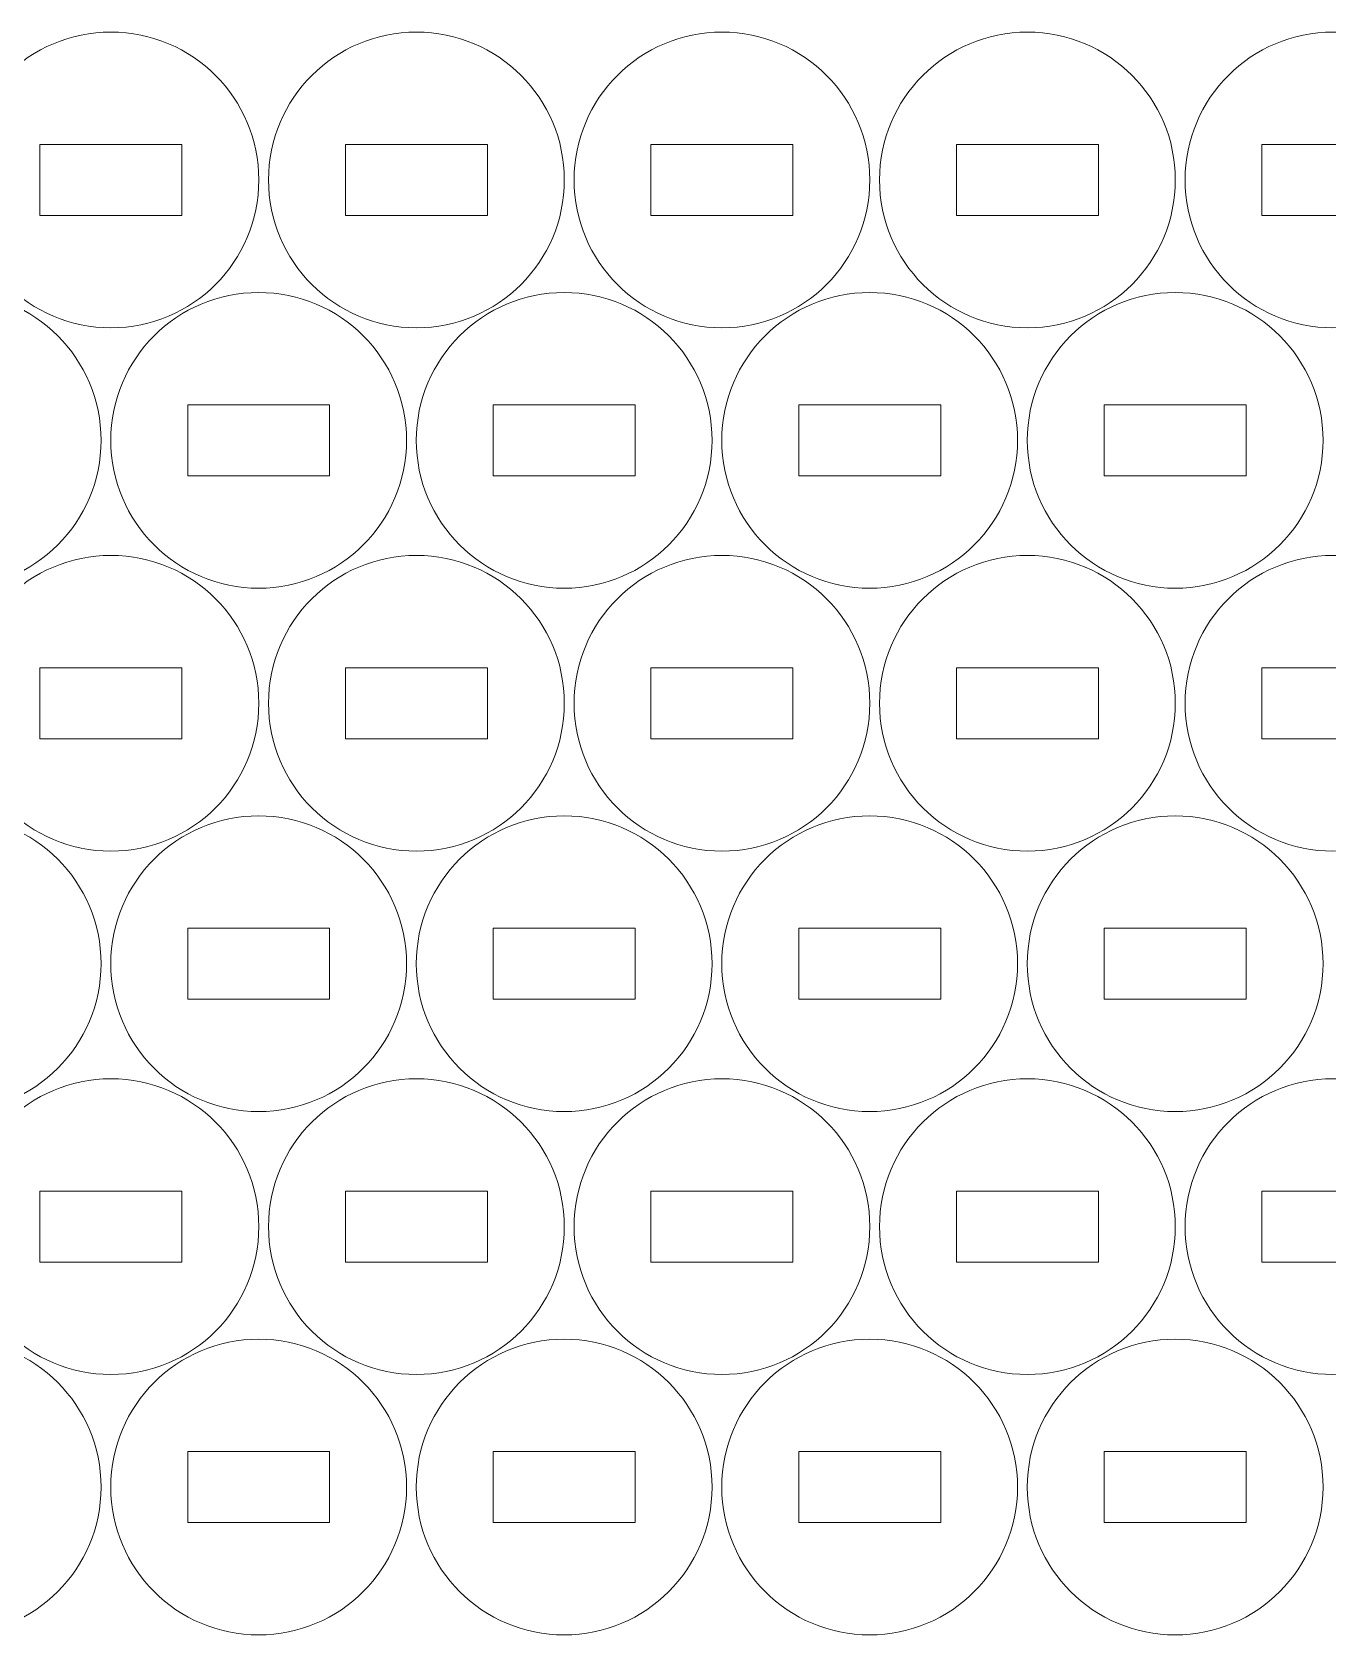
# Model space of a CAD drawing. Header units: millimetres. Extents: x -464 to 464, y -220 to 220.
# Drawn here: x -228.6 to -173.9, y -219.9 to -152.1 of the extents above; entities that cross this region are included whole.
import ezdxf

# ---------------------------------------------------------------- set-up
doc = ezdxf.new("R2010")
doc.units = ezdxf.units.MM
doc.header["$MEASUREMENT"] = 0
doc.layers.add('Camada 1', color=7, linetype='Continuous')

msp = doc.modelspace()

# ---------------------------------------------------------------- linework, layer by layer
at = {"layer": 'Camada 1', "lineweight": 20}
for points in [[(-225.3026, -152.1261), (-221.8509, -152.1261), (-219.0526, -154.9244), (-219.0526, -158.3761), (-219.0526, -158.3761), (-219.0526, -161.8278), (-221.8509, -164.6261), (-225.3026, -164.6261), (-225.3026, -164.6261), (-228.7543, -164.6261), (-231.5526, -161.8278), (-231.5526, -158.3761), (-231.5526, -158.3761), (-231.5526, -154.9244), (-228.7543, -152.1261), (-225.3026, -152.1261)], [(-212.3909, -152.1261), (-208.9392, -152.1261), (-206.1409, -154.9244), (-206.1409, -158.3761), (-206.1409, -158.3761), (-206.1409, -161.8278), (-208.9392, -164.6261), (-212.3909, -164.6261), (-212.3909, -164.6261), (-215.8426, -164.6261), (-218.6409, -161.8278), (-218.6409, -158.3761), (-218.6409, -158.3761), (-218.6409, -154.9244), (-215.8426, -152.1261), (-212.3909, -152.1261)], [(-199.4792, -152.1261), (-196.0275, -152.1261), (-193.2292, -154.9244), (-193.2292, -158.3761), (-193.2292, -158.3761), (-193.2292, -161.8278), (-196.0275, -164.6261), (-199.4792, -164.6261), (-199.4792, -164.6261), (-202.9309, -164.6261), (-205.7292, -161.8278), (-205.7292, -158.3761), (-205.7292, -158.3761), (-205.7292, -154.9244), (-202.9309, -152.1261), (-199.4792, -152.1261)], [(-186.5675, -152.1261), (-183.1158, -152.1261), (-180.3175, -154.9244), (-180.3175, -158.3761), (-180.3175, -158.3761), (-180.3175, -161.8278), (-183.1158, -164.6261), (-186.5675, -164.6261), (-186.5675, -164.6261), (-190.0192, -164.6261), (-192.8175, -161.8278), (-192.8175, -158.3761), (-192.8175, -158.3761), (-192.8175, -154.9244), (-190.0192, -152.1261), (-186.5675, -152.1261)], [(-173.6558, -152.1261), (-170.2041, -152.1261), (-167.4058, -154.9244), (-167.4058, -158.3761), (-167.4058, -158.3761), (-167.4058, -161.8278), (-170.2041, -164.6261), (-173.6558, -164.6261), (-173.6558, -164.6261), (-177.1075, -164.6261), (-179.9058, -161.8278), (-179.9058, -158.3761), (-179.9058, -158.3761), (-179.9058, -154.9244), (-177.1075, -152.1261), (-173.6558, -152.1261)], [(-228.3026, -156.8761), (-228.3026, -156.8761), (-222.3026, -156.8761), (-222.3026, -156.8761), (-222.3026, -156.8761), (-222.3026, -156.8761), (-222.3026, -159.8761), (-222.3026, -159.8761), (-222.3026, -159.8761), (-222.3026, -159.8761), (-228.3026, -159.8761), (-228.3026, -159.8761), (-228.3026, -159.8761), (-228.3026, -159.8761), (-228.3026, -156.8761), (-228.3026, -156.8761)], [(-215.3909, -156.8761), (-215.3909, -156.8761), (-209.3909, -156.8761), (-209.3909, -156.8761), (-209.3909, -156.8761), (-209.3909, -156.8761), (-209.3909, -159.8761), (-209.3909, -159.8761), (-209.3909, -159.8761), (-209.3909, -159.8761), (-215.3909, -159.8761), (-215.3909, -159.8761), (-215.3909, -159.8761), (-215.3909, -159.8761), (-215.3909, -156.8761), (-215.3909, -156.8761)], [(-202.4792, -156.8761), (-202.4792, -156.8761), (-196.4792, -156.8761), (-196.4792, -156.8761), (-196.4792, -156.8761), (-196.4792, -156.8761), (-196.4792, -159.8761), (-196.4792, -159.8761), (-196.4792, -159.8761), (-196.4792, -159.8761), (-202.4792, -159.8761), (-202.4792, -159.8761), (-202.4792, -159.8761), (-202.4792, -159.8761), (-202.4792, -156.8761), (-202.4792, -156.8761)], [(-189.5675, -156.8761), (-189.5675, -156.8761), (-183.5675, -156.8761), (-183.5675, -156.8761), (-183.5675, -156.8761), (-183.5675, -156.8761), (-183.5675, -159.8761), (-183.5675, -159.8761), (-183.5675, -159.8761), (-183.5675, -159.8761), (-189.5675, -159.8761), (-189.5675, -159.8761), (-189.5675, -159.8761), (-189.5675, -159.8761), (-189.5675, -156.8761), (-189.5675, -156.8761)], [(-176.6558, -156.8761), (-176.6558, -156.8761), (-170.6558, -156.8761), (-170.6558, -156.8761), (-170.6558, -156.8761), (-170.6558, -156.8761), (-170.6558, -159.8761), (-170.6558, -159.8761), (-170.6558, -159.8761), (-170.6558, -159.8761), (-176.6558, -159.8761), (-176.6558, -159.8761), (-176.6558, -159.8761), (-176.6558, -159.8761), (-176.6558, -156.8761), (-176.6558, -156.8761)], [(-231.9702, -163.1328), (-228.5185, -163.1328), (-225.7202, -165.9311), (-225.7202, -169.3828), (-225.7202, -169.3828), (-225.7202, -172.8345), (-228.5185, -175.6328), (-231.9702, -175.6328), (-231.9702, -175.6328), (-235.4219, -175.6328), (-238.2202, -172.8345), (-238.2202, -169.3828), (-238.2202, -169.3828), (-238.2202, -165.9311), (-235.4219, -163.1328), (-231.9702, -163.1328)], [(-219.0585, -163.1328), (-215.6068, -163.1328), (-212.8085, -165.9311), (-212.8085, -169.3828), (-212.8085, -169.3828), (-212.8085, -172.8345), (-215.6068, -175.6328), (-219.0585, -175.6328), (-219.0585, -175.6328), (-222.5102, -175.6328), (-225.3085, -172.8345), (-225.3085, -169.3828), (-225.3085, -169.3828), (-225.3085, -165.9311), (-222.5102, -163.1328), (-219.0585, -163.1328)], [(-206.1468, -163.1328), (-202.6951, -163.1328), (-199.8968, -165.9311), (-199.8968, -169.3828), (-199.8968, -169.3828), (-199.8968, -172.8345), (-202.6951, -175.6328), (-206.1468, -175.6328), (-206.1468, -175.6328), (-209.5985, -175.6328), (-212.3968, -172.8345), (-212.3968, -169.3828), (-212.3968, -169.3828), (-212.3968, -165.9311), (-209.5985, -163.1328), (-206.1468, -163.1328)], [(-193.2351, -163.1328), (-189.7834, -163.1328), (-186.9851, -165.9311), (-186.9851, -169.3828), (-186.9851, -169.3828), (-186.9851, -172.8345), (-189.7834, -175.6328), (-193.2351, -175.6328), (-193.2351, -175.6328), (-196.6868, -175.6328), (-199.4851, -172.8345), (-199.4851, -169.3828), (-199.4851, -169.3828), (-199.4851, -165.9311), (-196.6868, -163.1328), (-193.2351, -163.1328)], [(-180.3234, -163.1328), (-176.8717, -163.1328), (-174.0734, -165.9311), (-174.0734, -169.3828), (-174.0734, -169.3828), (-174.0734, -172.8345), (-176.8717, -175.6328), (-180.3234, -175.6328), (-180.3234, -175.6328), (-183.7751, -175.6328), (-186.5734, -172.8345), (-186.5734, -169.3828), (-186.5734, -169.3828), (-186.5734, -165.9311), (-183.7751, -163.1328), (-180.3234, -163.1328)], [(-222.0585, -167.8828), (-222.0585, -167.8828), (-216.0585, -167.8828), (-216.0585, -167.8828), (-216.0585, -167.8828), (-216.0585, -167.8828), (-216.0585, -170.8828), (-216.0585, -170.8828), (-216.0585, -170.8828), (-216.0585, -170.8828), (-222.0585, -170.8828), (-222.0585, -170.8828), (-222.0585, -170.8828), (-222.0585, -170.8828), (-222.0585, -167.8828), (-222.0585, -167.8828)], [(-209.1468, -167.8828), (-209.1468, -167.8828), (-203.1468, -167.8828), (-203.1468, -167.8828), (-203.1468, -167.8828), (-203.1468, -167.8828), (-203.1468, -170.8828), (-203.1468, -170.8828), (-203.1468, -170.8828), (-203.1468, -170.8828), (-209.1468, -170.8828), (-209.1468, -170.8828), (-209.1468, -170.8828), (-209.1468, -170.8828), (-209.1468, -167.8828), (-209.1468, -167.8828)], [(-196.2351, -167.8828), (-196.2351, -167.8828), (-190.2351, -167.8828), (-190.2351, -167.8828), (-190.2351, -167.8828), (-190.2351, -167.8828), (-190.2351, -170.8828), (-190.2351, -170.8828), (-190.2351, -170.8828), (-190.2351, -170.8828), (-196.2351, -170.8828), (-196.2351, -170.8828), (-196.2351, -170.8828), (-196.2351, -170.8828), (-196.2351, -167.8828), (-196.2351, -167.8828)], [(-183.3234, -167.8828), (-183.3234, -167.8828), (-177.3234, -167.8828), (-177.3234, -167.8828), (-177.3234, -167.8828), (-177.3234, -167.8828), (-177.3234, -170.8828), (-177.3234, -170.8828), (-177.3234, -170.8828), (-177.3234, -170.8828), (-183.3234, -170.8828), (-183.3234, -170.8828), (-183.3234, -170.8828), (-183.3234, -170.8828), (-183.3234, -167.8828), (-183.3234, -167.8828)], [(-225.3026, -174.2453), (-221.8509, -174.2453), (-219.0526, -177.0436), (-219.0526, -180.4953), (-219.0526, -180.4953), (-219.0526, -183.947), (-221.8509, -186.7453), (-225.3026, -186.7453), (-225.3026, -186.7453), (-228.7543, -186.7453), (-231.5526, -183.947), (-231.5526, -180.4953), (-231.5526, -180.4953), (-231.5526, -177.0436), (-228.7543, -174.2453), (-225.3026, -174.2453)], [(-212.3909, -174.2453), (-208.9392, -174.2453), (-206.1409, -177.0436), (-206.1409, -180.4953), (-206.1409, -180.4953), (-206.1409, -183.947), (-208.9392, -186.7453), (-212.3909, -186.7453), (-212.3909, -186.7453), (-215.8426, -186.7453), (-218.6409, -183.947), (-218.6409, -180.4953), (-218.6409, -180.4953), (-218.6409, -177.0436), (-215.8426, -174.2453), (-212.3909, -174.2453)], [(-199.4792, -174.2453), (-196.0275, -174.2453), (-193.2292, -177.0436), (-193.2292, -180.4953), (-193.2292, -180.4953), (-193.2292, -183.947), (-196.0275, -186.7453), (-199.4792, -186.7453), (-199.4792, -186.7453), (-202.9309, -186.7453), (-205.7292, -183.947), (-205.7292, -180.4953), (-205.7292, -180.4953), (-205.7292, -177.0436), (-202.9309, -174.2453), (-199.4792, -174.2453)], [(-186.5675, -174.2453), (-183.1158, -174.2453), (-180.3175, -177.0436), (-180.3175, -180.4953), (-180.3175, -180.4953), (-180.3175, -183.947), (-183.1158, -186.7453), (-186.5675, -186.7453), (-186.5675, -186.7453), (-190.0192, -186.7453), (-192.8175, -183.947), (-192.8175, -180.4953), (-192.8175, -180.4953), (-192.8175, -177.0436), (-190.0192, -174.2453), (-186.5675, -174.2453)], [(-173.6558, -174.2453), (-170.2041, -174.2453), (-167.4058, -177.0436), (-167.4058, -180.4953), (-167.4058, -180.4953), (-167.4058, -183.947), (-170.2041, -186.7453), (-173.6558, -186.7453), (-173.6558, -186.7453), (-177.1075, -186.7453), (-179.9058, -183.947), (-179.9058, -180.4953), (-179.9058, -180.4953), (-179.9058, -177.0436), (-177.1075, -174.2453), (-173.6558, -174.2453)], [(-228.3026, -178.9953), (-228.3026, -178.9953), (-222.3026, -178.9953), (-222.3026, -178.9953), (-222.3026, -178.9953), (-222.3026, -178.9953), (-222.3026, -181.9953), (-222.3026, -181.9953), (-222.3026, -181.9953), (-222.3026, -181.9953), (-228.3026, -181.9953), (-228.3026, -181.9953), (-228.3026, -181.9953), (-228.3026, -181.9953), (-228.3026, -178.9953), (-228.3026, -178.9953)], [(-215.3909, -178.9953), (-215.3909, -178.9953), (-209.3909, -178.9953), (-209.3909, -178.9953), (-209.3909, -178.9953), (-209.3909, -178.9953), (-209.3909, -181.9953), (-209.3909, -181.9953), (-209.3909, -181.9953), (-209.3909, -181.9953), (-215.3909, -181.9953), (-215.3909, -181.9953), (-215.3909, -181.9953), (-215.3909, -181.9953), (-215.3909, -178.9953), (-215.3909, -178.9953)], [(-202.4792, -178.9953), (-202.4792, -178.9953), (-196.4792, -178.9953), (-196.4792, -178.9953), (-196.4792, -178.9953), (-196.4792, -178.9953), (-196.4792, -181.9953), (-196.4792, -181.9953), (-196.4792, -181.9953), (-196.4792, -181.9953), (-202.4792, -181.9953), (-202.4792, -181.9953), (-202.4792, -181.9953), (-202.4792, -181.9953), (-202.4792, -178.9953), (-202.4792, -178.9953)], [(-189.5675, -178.9953), (-189.5675, -178.9953), (-183.5675, -178.9953), (-183.5675, -178.9953), (-183.5675, -178.9953), (-183.5675, -178.9953), (-183.5675, -181.9953), (-183.5675, -181.9953), (-183.5675, -181.9953), (-183.5675, -181.9953), (-189.5675, -181.9953), (-189.5675, -181.9953), (-189.5675, -181.9953), (-189.5675, -181.9953), (-189.5675, -178.9953), (-189.5675, -178.9953)], [(-176.6558, -178.9953), (-176.6558, -178.9953), (-170.6558, -178.9953), (-170.6558, -178.9953), (-170.6558, -178.9953), (-170.6558, -178.9953), (-170.6558, -181.9953), (-170.6558, -181.9953), (-170.6558, -181.9953), (-170.6558, -181.9953), (-176.6558, -181.9953), (-176.6558, -181.9953), (-176.6558, -181.9953), (-176.6558, -181.9953), (-176.6558, -178.9953), (-176.6558, -178.9953)], [(-231.9702, -185.252), (-228.5185, -185.252), (-225.7202, -188.0503), (-225.7202, -191.502), (-225.7202, -191.502), (-225.7202, -194.9537), (-228.5185, -197.752), (-231.9702, -197.752), (-231.9702, -197.752), (-235.4219, -197.752), (-238.2202, -194.9537), (-238.2202, -191.502), (-238.2202, -191.502), (-238.2202, -188.0503), (-235.4219, -185.252), (-231.9702, -185.252)], [(-219.0585, -185.252), (-215.6068, -185.252), (-212.8085, -188.0503), (-212.8085, -191.502), (-212.8085, -191.502), (-212.8085, -194.9537), (-215.6068, -197.752), (-219.0585, -197.752), (-219.0585, -197.752), (-222.5102, -197.752), (-225.3085, -194.9537), (-225.3085, -191.502), (-225.3085, -191.502), (-225.3085, -188.0503), (-222.5102, -185.252), (-219.0585, -185.252)], [(-206.1468, -185.252), (-202.6951, -185.252), (-199.8968, -188.0503), (-199.8968, -191.502), (-199.8968, -191.502), (-199.8968, -194.9537), (-202.6951, -197.752), (-206.1468, -197.752), (-206.1468, -197.752), (-209.5985, -197.752), (-212.3968, -194.9537), (-212.3968, -191.502), (-212.3968, -191.502), (-212.3968, -188.0503), (-209.5985, -185.252), (-206.1468, -185.252)], [(-193.2351, -185.252), (-189.7834, -185.252), (-186.9851, -188.0503), (-186.9851, -191.502), (-186.9851, -191.502), (-186.9851, -194.9537), (-189.7834, -197.752), (-193.2351, -197.752), (-193.2351, -197.752), (-196.6868, -197.752), (-199.4851, -194.9537), (-199.4851, -191.502), (-199.4851, -191.502), (-199.4851, -188.0503), (-196.6868, -185.252), (-193.2351, -185.252)], [(-180.3234, -185.252), (-176.8717, -185.252), (-174.0734, -188.0503), (-174.0734, -191.502), (-174.0734, -191.502), (-174.0734, -194.9537), (-176.8717, -197.752), (-180.3234, -197.752), (-180.3234, -197.752), (-183.7751, -197.752), (-186.5734, -194.9537), (-186.5734, -191.502), (-186.5734, -191.502), (-186.5734, -188.0503), (-183.7751, -185.252), (-180.3234, -185.252)], [(-222.0585, -190.002), (-222.0585, -190.002), (-216.0585, -190.002), (-216.0585, -190.002), (-216.0585, -190.002), (-216.0585, -190.002), (-216.0585, -193.002), (-216.0585, -193.002), (-216.0585, -193.002), (-216.0585, -193.002), (-222.0585, -193.002), (-222.0585, -193.002), (-222.0585, -193.002), (-222.0585, -193.002), (-222.0585, -190.002), (-222.0585, -190.002)], [(-209.1468, -190.002), (-209.1468, -190.002), (-203.1468, -190.002), (-203.1468, -190.002), (-203.1468, -190.002), (-203.1468, -190.002), (-203.1468, -193.002), (-203.1468, -193.002), (-203.1468, -193.002), (-203.1468, -193.002), (-209.1468, -193.002), (-209.1468, -193.002), (-209.1468, -193.002), (-209.1468, -193.002), (-209.1468, -190.002), (-209.1468, -190.002)], [(-196.2351, -190.002), (-196.2351, -190.002), (-190.2351, -190.002), (-190.2351, -190.002), (-190.2351, -190.002), (-190.2351, -190.002), (-190.2351, -193.002), (-190.2351, -193.002), (-190.2351, -193.002), (-190.2351, -193.002), (-196.2351, -193.002), (-196.2351, -193.002), (-196.2351, -193.002), (-196.2351, -193.002), (-196.2351, -190.002), (-196.2351, -190.002)], [(-183.3234, -190.002), (-183.3234, -190.002), (-177.3234, -190.002), (-177.3234, -190.002), (-177.3234, -190.002), (-177.3234, -190.002), (-177.3234, -193.002), (-177.3234, -193.002), (-177.3234, -193.002), (-177.3234, -193.002), (-183.3234, -193.002), (-183.3234, -193.002), (-183.3234, -193.002), (-183.3234, -193.002), (-183.3234, -190.002), (-183.3234, -190.002)], [(-225.3026, -196.3645), (-221.8509, -196.3645), (-219.0526, -199.1628), (-219.0526, -202.6145), (-219.0526, -202.6145), (-219.0526, -206.0662), (-221.8509, -208.8645), (-225.3026, -208.8645), (-225.3026, -208.8645), (-228.7543, -208.8645), (-231.5526, -206.0662), (-231.5526, -202.6145), (-231.5526, -202.6145), (-231.5526, -199.1628), (-228.7543, -196.3645), (-225.3026, -196.3645)], [(-212.3909, -196.3645), (-208.9392, -196.3645), (-206.1409, -199.1628), (-206.1409, -202.6145), (-206.1409, -202.6145), (-206.1409, -206.0662), (-208.9392, -208.8645), (-212.3909, -208.8645), (-212.3909, -208.8645), (-215.8426, -208.8645), (-218.6409, -206.0662), (-218.6409, -202.6145), (-218.6409, -202.6145), (-218.6409, -199.1628), (-215.8426, -196.3645), (-212.3909, -196.3645)], [(-199.4792, -196.3645), (-196.0275, -196.3645), (-193.2292, -199.1628), (-193.2292, -202.6145), (-193.2292, -202.6145), (-193.2292, -206.0662), (-196.0275, -208.8645), (-199.4792, -208.8645), (-199.4792, -208.8645), (-202.9309, -208.8645), (-205.7292, -206.0662), (-205.7292, -202.6145), (-205.7292, -202.6145), (-205.7292, -199.1628), (-202.9309, -196.3645), (-199.4792, -196.3645)], [(-186.5675, -196.3645), (-183.1158, -196.3645), (-180.3175, -199.1628), (-180.3175, -202.6145), (-180.3175, -202.6145), (-180.3175, -206.0662), (-183.1158, -208.8645), (-186.5675, -208.8645), (-186.5675, -208.8645), (-190.0192, -208.8645), (-192.8175, -206.0662), (-192.8175, -202.6145), (-192.8175, -202.6145), (-192.8175, -199.1628), (-190.0192, -196.3645), (-186.5675, -196.3645)], [(-173.6558, -196.3645), (-170.2041, -196.3645), (-167.4058, -199.1628), (-167.4058, -202.6145), (-167.4058, -202.6145), (-167.4058, -206.0662), (-170.2041, -208.8645), (-173.6558, -208.8645), (-173.6558, -208.8645), (-177.1075, -208.8645), (-179.9058, -206.0662), (-179.9058, -202.6145), (-179.9058, -202.6145), (-179.9058, -199.1628), (-177.1075, -196.3645), (-173.6558, -196.3645)], [(-228.3026, -201.1145), (-228.3026, -201.1145), (-222.3026, -201.1145), (-222.3026, -201.1145), (-222.3026, -201.1145), (-222.3026, -201.1145), (-222.3026, -204.1145), (-222.3026, -204.1145), (-222.3026, -204.1145), (-222.3026, -204.1145), (-228.3026, -204.1145), (-228.3026, -204.1145), (-228.3026, -204.1145), (-228.3026, -204.1145), (-228.3026, -201.1145), (-228.3026, -201.1145)], [(-215.3909, -201.1145), (-215.3909, -201.1145), (-209.3909, -201.1145), (-209.3909, -201.1145), (-209.3909, -201.1145), (-209.3909, -201.1145), (-209.3909, -204.1145), (-209.3909, -204.1145), (-209.3909, -204.1145), (-209.3909, -204.1145), (-215.3909, -204.1145), (-215.3909, -204.1145), (-215.3909, -204.1145), (-215.3909, -204.1145), (-215.3909, -201.1145), (-215.3909, -201.1145)], [(-202.4792, -201.1145), (-202.4792, -201.1145), (-196.4792, -201.1145), (-196.4792, -201.1145), (-196.4792, -201.1145), (-196.4792, -201.1145), (-196.4792, -204.1145), (-196.4792, -204.1145), (-196.4792, -204.1145), (-196.4792, -204.1145), (-202.4792, -204.1145), (-202.4792, -204.1145), (-202.4792, -204.1145), (-202.4792, -204.1145), (-202.4792, -201.1145), (-202.4792, -201.1145)], [(-189.5675, -201.1145), (-189.5675, -201.1145), (-183.5675, -201.1145), (-183.5675, -201.1145), (-183.5675, -201.1145), (-183.5675, -201.1145), (-183.5675, -204.1145), (-183.5675, -204.1145), (-183.5675, -204.1145), (-183.5675, -204.1145), (-189.5675, -204.1145), (-189.5675, -204.1145), (-189.5675, -204.1145), (-189.5675, -204.1145), (-189.5675, -201.1145), (-189.5675, -201.1145)], [(-176.6558, -201.1145), (-176.6558, -201.1145), (-170.6558, -201.1145), (-170.6558, -201.1145), (-170.6558, -201.1145), (-170.6558, -201.1145), (-170.6558, -204.1145), (-170.6558, -204.1145), (-170.6558, -204.1145), (-170.6558, -204.1145), (-176.6558, -204.1145), (-176.6558, -204.1145), (-176.6558, -204.1145), (-176.6558, -204.1145), (-176.6558, -201.1145), (-176.6558, -201.1145)], [(-231.9702, -207.3712), (-228.5185, -207.3712), (-225.7202, -210.1695), (-225.7202, -213.6212), (-225.7202, -213.6212), (-225.7202, -217.0729), (-228.5185, -219.8712), (-231.9702, -219.8712), (-231.9702, -219.8712), (-235.4219, -219.8712), (-238.2202, -217.0729), (-238.2202, -213.6212), (-238.2202, -213.6212), (-238.2202, -210.1695), (-235.4219, -207.3712), (-231.9702, -207.3712)], [(-219.0585, -207.3712), (-215.6068, -207.3712), (-212.8085, -210.1695), (-212.8085, -213.6212), (-212.8085, -213.6212), (-212.8085, -217.0729), (-215.6068, -219.8712), (-219.0585, -219.8712), (-219.0585, -219.8712), (-222.5102, -219.8712), (-225.3085, -217.0729), (-225.3085, -213.6212), (-225.3085, -213.6212), (-225.3085, -210.1695), (-222.5102, -207.3712), (-219.0585, -207.3712)], [(-206.1468, -207.3712), (-202.6951, -207.3712), (-199.8968, -210.1695), (-199.8968, -213.6212), (-199.8968, -213.6212), (-199.8968, -217.0729), (-202.6951, -219.8712), (-206.1468, -219.8712), (-206.1468, -219.8712), (-209.5985, -219.8712), (-212.3968, -217.0729), (-212.3968, -213.6212), (-212.3968, -213.6212), (-212.3968, -210.1695), (-209.5985, -207.3712), (-206.1468, -207.3712)], [(-193.2351, -207.3712), (-189.7834, -207.3712), (-186.9851, -210.1695), (-186.9851, -213.6212), (-186.9851, -213.6212), (-186.9851, -217.0729), (-189.7834, -219.8712), (-193.2351, -219.8712), (-193.2351, -219.8712), (-196.6868, -219.8712), (-199.4851, -217.0729), (-199.4851, -213.6212), (-199.4851, -213.6212), (-199.4851, -210.1695), (-196.6868, -207.3712), (-193.2351, -207.3712)], [(-180.3234, -207.3712), (-176.8717, -207.3712), (-174.0734, -210.1695), (-174.0734, -213.6212), (-174.0734, -213.6212), (-174.0734, -217.0729), (-176.8717, -219.8712), (-180.3234, -219.8712), (-180.3234, -219.8712), (-183.7751, -219.8712), (-186.5734, -217.0729), (-186.5734, -213.6212), (-186.5734, -213.6212), (-186.5734, -210.1695), (-183.7751, -207.3712), (-180.3234, -207.3712)], [(-222.0585, -212.1212), (-222.0585, -212.1212), (-216.0585, -212.1212), (-216.0585, -212.1212), (-216.0585, -212.1212), (-216.0585, -212.1212), (-216.0585, -215.1212), (-216.0585, -215.1212), (-216.0585, -215.1212), (-216.0585, -215.1212), (-222.0585, -215.1212), (-222.0585, -215.1212), (-222.0585, -215.1212), (-222.0585, -215.1212), (-222.0585, -212.1212), (-222.0585, -212.1212)], [(-209.1468, -212.1212), (-209.1468, -212.1212), (-203.1468, -212.1212), (-203.1468, -212.1212), (-203.1468, -212.1212), (-203.1468, -212.1212), (-203.1468, -215.1212), (-203.1468, -215.1212), (-203.1468, -215.1212), (-203.1468, -215.1212), (-209.1468, -215.1212), (-209.1468, -215.1212), (-209.1468, -215.1212), (-209.1468, -215.1212), (-209.1468, -212.1212), (-209.1468, -212.1212)], [(-196.2351, -212.1212), (-196.2351, -212.1212), (-190.2351, -212.1212), (-190.2351, -212.1212), (-190.2351, -212.1212), (-190.2351, -212.1212), (-190.2351, -215.1212), (-190.2351, -215.1212), (-190.2351, -215.1212), (-190.2351, -215.1212), (-196.2351, -215.1212), (-196.2351, -215.1212), (-196.2351, -215.1212), (-196.2351, -215.1212), (-196.2351, -212.1212), (-196.2351, -212.1212)], [(-183.3234, -212.1212), (-183.3234, -212.1212), (-177.3234, -212.1212), (-177.3234, -212.1212), (-177.3234, -212.1212), (-177.3234, -212.1212), (-177.3234, -215.1212), (-177.3234, -215.1212), (-177.3234, -215.1212), (-177.3234, -215.1212), (-183.3234, -215.1212), (-183.3234, -215.1212), (-183.3234, -215.1212), (-183.3234, -215.1212), (-183.3234, -212.1212), (-183.3234, -212.1212)]]:
    msp.add_open_spline(points, degree=3, knots=[0, 0, 0, 0, 0.2, 0.2, 0.2, 0.2, 0.4, 0.4, 0.4, 0.4, 0.6, 0.6, 0.6, 0.6, 1, 1, 1, 1], dxfattribs=at)

doc.saveas('drawing.dxf')
